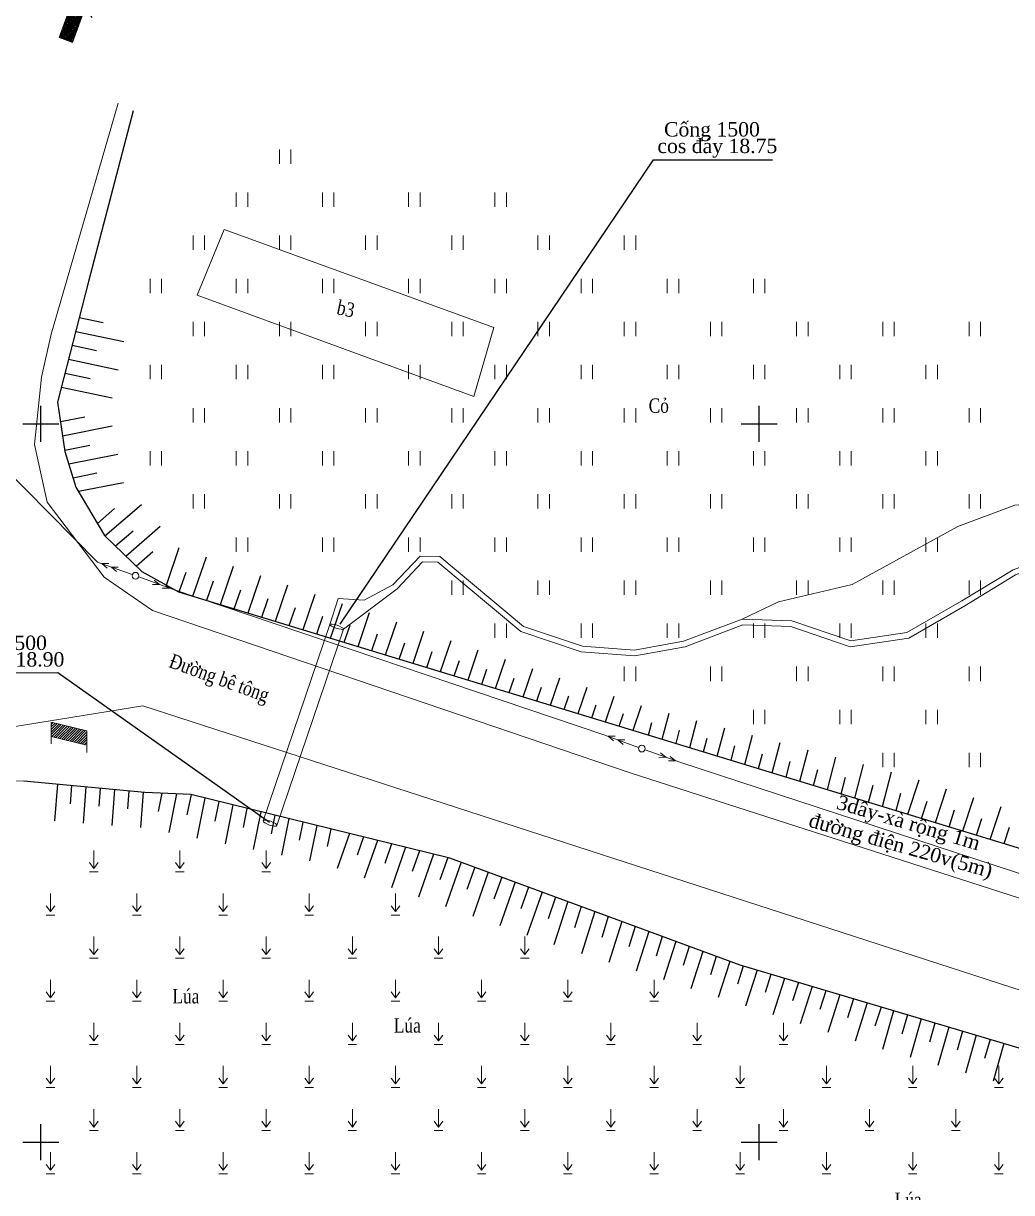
# Model space of a CAD drawing. Header units: metres. Extents: x 585499 to 586851, y 1565849 to 1566901.
# Drawn here: x 585848.8 to 585917.6, y 1566196.5 to 1566277.9 of the extents above; entities that cross this region are included whole.
import ezdxf

# ---------------------------------------------------------------- set-up
doc = ezdxf.new("R2010")
doc.units = ezdxf.units.M
for name, color, linetype, lineweight in [('cau cong', 172, 'Continuous', 0), ('duong bo', 97, 'Continuous', 0), ('duong nhua-bt', 10, 'Continuous', 0), ('Ghi chu', 2, 'Continuous', 5), ('KHOI_500', 3, 'Continuous', 0), ('KHUNGLUOITOADO', 7, 'Continuous', 0), ('NHA', 220, 'Continuous', 0), ('text', 7, 'Continuous', 0), ('ThucVat', 90, 'Continuous', 0), ('thuy van', 111, 'Continuous', 0), ('đuongdien', 2, 'Continuous', 0)]:
    doc.layers.add(name, color=color, linetype=linetype, lineweight=lineweight)
for name, color, linetype in [('CTL', 165, 'Continuous'), ('K_HUNG', 7, 'Continuous'), ('taluy', 15, 'Continuous')]:
    doc.layers.add(name, color=color, linetype=linetype)
doc.styles.add('ghi chu', font='times.ttf', dxfattribs={"height": 1})
doc.styles.get("Standard").update_dxf_attribs({"font": 'simplex.shx'})
doc.linetypes.add('B_DAP_CAO1', pattern='A,0.2,[130,ltypeshp.shx,S=0.7500000000000001,R=0,X=0,Y=0.75],1.2,[130,ltypeshp.shx,S=0.25,R=0,X=0,Y=0.25],1', length=2.4)
doc.linetypes.add('TAluy-500', pattern='A,0.667,[130,ltypeshp.shx,S=-0.25,R=0,X=-0.25,Y=0.25],0.333', length=1)
doc.linetypes.add('TAluy-500N', pattern='A,0.667,[130,ltypeshp.shx,S=-0.25,R=0,X=0.25,Y=-0.25],0.333', length=1)
doc.dimstyles.get("Standard").update_dxf_attribs({"dimtxt": 0.18, "dimasz": 0.18, "dimexe": 0.18, "dimexo": 0.0625, "dimgap": 0.09, "dimtad": 0, "dimtih": 1, "dimtoh": 1, "dimdec": 4, "dimzin": 0, "dimdsep": 46, "dimtxsty": 'Standard', "dimcen": 0.09, "dimadec": 0, "dimazin": 0, "dimtfac": 1, "dimtdec": 4, "dimtofl": 0, "dimtmove": 0, "dimatfit": 3, "dimfxl": 1, "dimtolj": 1, "dimtzin": 0, "dimarcsym": 0})

# ---------------------------------------------------------------- blocks, each defined once
blk = doc.blocks.new('cdct')
at = {"layer": 'Ghi chu'}
for points in [[(-0.9471882375665928, 0), (-11.22761537194384, 0)], [(-8.176448829700973, -0.6559830730514022), (-10, 0), (-8.176448829700973, 0.6967160433578101)], [(-5.322867662595911, -0.6559830730514022), (-7.146418832894994, 0), (-5.322867662595911, 0.6967160433578101)], [(0.9471882370920071, 0), (11.22761537194384, 0)], [(5.322867662595911, -0.6559830730514022), (7.146418832894938, 0), (5.322867662595911, 0.6967160433578101)], [(8.176448829700917, -0.6559830730514022), (10, 0), (8.176448829700917, 0.6967160433578101)]]:
    blk.add_lwpolyline(points, dxfattribs=at)
blk.add_circle((0, 0), 0.9471882373144785, dxfattribs=at)
blk = doc.blocks.new('dcs')
at = {"layer": 'ThucVat', "color": 8}
for points in [[(587828.5704343354, 1565298.143865199), (587828.5704343354, 1565297.143865199)], [(587829.3704343354, 1565298.143865199), (587829.3704343354, 1565297.143865199)]]:
    blk.add_lwpolyline(points, dxfattribs=at)
blk = doc.blocks.new('aa')
at = {"layer": 'ThucVat', "color": 8}
for p, q in [((586849.3487158166, 1565409.619042327), (586849.3487158166, 1565410.869042327)), ((586849.3487158166, 1565409.619042327), (586849.0487158166, 1565410.019042327)), ((586849.3487158166, 1565409.619042327), (586849.6487158167, 1565410.019042327)), ((586849.0487158166, 1565409.369042327), (586849.6487158167, 1565409.369042327))]:
    blk.add_line(p, q, dxfattribs=at)
blk = doc.blocks.new('DCAS')
at = {"layer": 'KHUNGLUOITOADO'}
h = blk.add_hatch(dxfattribs=at)
h.set_pattern_fill('ANSI36', color=256, scale=0.5, style=0)
h.set_pattern_definition([(45, (292928.6350404287, 783141.0261970019), (0.03314563036811943, 0.1215339780164379), [0.15625, -0.03125, 0, -0.03125])])
h.paths.add_polyline_path([(585857.5363483554, 1566282.735790668), (585855.437623857, 1566281.263886016), (585856.0118183983, 1566280.445167121), (585858.1105428967, 1566281.917071773), (585858.0957827033, 1566281.105853809), (585859.0832236307, 1566283.20995505), (585856.7686075248, 1566282.998214877)])
for points in [[(585859.0832236307, 1566283.20995505), (585856.7686075245, 1566282.998214877), (585857.5363483555, 1566282.735790668)], [(585859.0832236307, 1566283.20995505), (585858.0957827033, 1566281.105853809), (585858.1105428967, 1566281.917071773)], [(585855.437623857, 1566281.263886016), (585857.5363483555, 1566282.735790668)], [(585856.0118183983, 1566280.445167121), (585855.437623857, 1566281.263886016)], [(585856.0118183983, 1566280.445167121), (585858.1105428967, 1566281.917071773)]]:
    blk.add_lwpolyline(points, dxfattribs=at)

msp = doc.modelspace()

# ---------------------------------------------------------------- hatches: boundary and pattern name
at = {"layer": 'KHOI_500'}
h = msp.add_hatch(dxfattribs=at)
h.set_pattern_fill('ANSI31', color=8, style=0)
h.set_pattern_definition([(45, (-0.07499999995343387, 0), (-0.08838834764831843, 0.08838834764831845), [])])
h.paths.add_polyline_path([(585850.723, 1566229.233), (585850.723, 1566228.233), (585853.2050000001, 1566227.62), (585853.2050000001, 1566228.62)])

# ---------------------------------------------------------------- linework, layer by layer
at = {"layer": 'cau cong', "color": 8, "elevation": 14.25}
for points in [[(585870.1113662877, 1566236.034222054), (585865.4863662877, 1566222.362222054)], [(585871.0586337125, 1566235.713777946), (585866.4336337125, 1566222.041777946)]]:
    msp.add_lwpolyline(points, dxfattribs=at)
at = {"layer": 'cau cong', "color": 8}
for centre, ratio in [((585870.5850000001, 1566235.874, 14.25), 0.202863705002503), ((585865.9600000001, 1566222.202, 14.25), 0.270959755776211)]:
    msp.add_ellipse(centre, major_axis=(-0.4736337123904377, 0.1602220537606627), ratio=ratio, dxfattribs=at)
at = {"layer": 'CTL', "color": 8}
for p, q in [((585852.6794205036, 1566257.394994298, 14.25), (585854.3379272085, 1566257.044811979, 14.25)), ((585852.6794205036, 1566257.394994298, 14.25), (585854.3379272085, 1566257.044811979, 14.25)), ((585852.4307265503, 1566256.425456658, 14.25), (585855.789845351, 1566255.716201754, 14.25)), ((585852.4307265503, 1566256.425456658, 14.25), (585855.789845351, 1566255.716201754, 14.25)), ((585852.1820325971, 1566255.455919017, 14.25), (585853.8826446929, 1566255.096846433, 14.25)), ((585852.1820325971, 1566255.455919017, 14.25), (585853.8826446929, 1566255.096846433, 14.25)), ((585851.9333386439, 1566254.486381376, 14.25), (585855.376668226, 1566253.759345944, 14.25)), ((585851.9333386439, 1566254.486381376, 14.25), (585855.376668226, 1566253.759345944, 14.25)), ((585851.6846446905, 1566253.516843736, 14.25), (585853.4273621769, 1566253.148880887, 14.25)), ((585851.6846446905, 1566253.516843736, 14.25), (585853.4273621769, 1566253.148880887, 14.25)), ((585851.4359507374, 1566252.547306095, 14.25), (585854.9634911009, 1566251.802490133, 14.25)), ((585851.4359507374, 1566252.547306095, 14.25), (585854.9634911009, 1566251.802490133, 14.25)), ((585851.3664876644, 1566250.147618237, 14.25), (585853.071361529, 1566250.48578089, 14.25)), ((585851.3664876644, 1566250.147618237, 14.25), (585853.071361529, 1566250.48578089, 14.25)), ((585851.5149775185, 1566249.15758958, 14.25), (585854.9707955695, 1566249.843052958, 14.25)), ((585851.5149775185, 1566249.15758958, 14.25), (585854.9707955695, 1566249.843052958, 14.25)), ((585851.6634673725, 1566248.167560923, 14.25), (585853.414411559, 1566248.514861648, 14.25)), ((585851.6634673725, 1566248.167560923, 14.25), (585853.414411559, 1566248.514861648, 14.25)), ((585851.9453585984, 1566247.203992499, 14.25), (585855.3599159217, 1566247.88127179, 14.25)), ((585851.9453585984, 1566247.203992499, 14.25), (585855.3599159217, 1566247.88127179, 14.25)), ((585852.2428343386, 1566246.243515273, 14.25), (585853.8986552182, 1566246.57194824, 14.25)), ((585852.2428343386, 1566246.243515273, 14.25), (585853.8986552182, 1566246.57194824, 14.25)), ((585852.6177907792, 1566245.298406386, 14.25), (585855.7490362739, 1566245.919490622, 14.25)), ((585852.6177907792, 1566245.298406386, 14.25), (585855.7490362739, 1566245.919490622, 14.25)), ((585853.9382096779, 1566243.052559992, 14.25), (585855.1412556622, 1566244.093486488, 14.25)), ((585853.9382096779, 1566243.052559992, 14.25), (585855.1412556622, 1566244.093486488, 14.25)), ((585854.4658742284, 1566242.186754532, 14.25), (585856.9986174538, 1566244.378191572, 14.25)), ((585854.4658742284, 1566242.186754532, 14.25), (585856.9986174538, 1566244.378191572, 14.25)), ((585855.1895633296, 1566241.490557841, 14.25), (585856.4212482953, 1566242.556264, 14.25)), ((585855.1895633296, 1566241.490557841, 14.25), (585856.4212482953, 1566242.556264, 14.25)), ((585855.9132524309, 1566240.79436115, 14.25), (585858.3072490686, 1566242.865748747, 14.25)), ((585855.9132524309, 1566240.79436115, 14.25), (585858.3072490686, 1566242.865748747, 14.25)), ((585858.7439861726, 1566238.77595306, 14.25), (585859.6346668736, 1566241.381153885, 14.25)), ((585858.7439861726, 1566238.77595306, 14.25), (585859.6346668736, 1566241.381153885, 14.25)), ((585856.636941532, 1566240.098164459, 14.25), (585857.799253204, 1566241.103845897, 14.25)), ((585856.636941532, 1566240.098164459, 14.25), (585857.799253204, 1566241.103845897, 14.25)), ((585860.5932509953, 1566238.002619822, 14.25), (585861.5271215644, 1566240.73414906, 14.25)), ((585860.5932509953, 1566238.002619822, 14.25), (585861.5271215644, 1566240.73414906, 14.25)), ((585859.6361919557, 1566238.294440018, 14.25), (585860.1085430873, 1566239.676045745, 14.25)), ((585859.6361919557, 1566238.294440018, 14.25), (585860.1085430873, 1566239.676045745, 14.25)), ((585862.5073690745, 1566237.418979429, 14.25), (585863.4195762551, 1566240.087144235, 14.25)), ((585862.5073690745, 1566237.418979429, 14.25), (585863.4195762551, 1566240.087144235, 14.25)), ((585861.5503100348, 1566237.710799625, 14.25), (585862.0118294723, 1566239.060723137, 14.25)), ((585861.5503100348, 1566237.710799625, 14.25), (585862.0118294723, 1566239.060723137, 14.25)), ((585864.4214871537, 1566236.835339037, 14.25), (585865.3120309459, 1566239.440139411, 14.25)), ((585864.4214871537, 1566236.835339037, 14.25), (585865.3120309459, 1566239.440139411, 14.25)), ((585863.4644281141, 1566237.127159233, 14.25), (585863.9151158573, 1566238.445400528, 14.25)), ((585863.4644281141, 1566237.127159233, 14.25), (585863.9151158573, 1566238.445400528, 14.25)), ((585866.3356052329, 1566236.251698645, 14.25), (585867.2044856367, 1566238.793134586, 14.25)), ((585866.3356052329, 1566236.251698645, 14.25), (585867.2044856367, 1566238.793134586, 14.25)), ((585868.2497233121, 1566235.668058253, 14.25), (585869.0969403274, 1566238.146129761, 14.25)), ((585868.2497233121, 1566235.668058253, 14.25), (585869.0969403274, 1566238.146129761, 14.25)), ((585865.3785461932, 1566236.543518841, 14.25), (585865.8184022423, 1566237.83007792, 14.25)), ((585865.3785461932, 1566236.543518841, 14.25), (585865.8184022423, 1566237.83007792, 14.25)), ((585870.1638413913, 1566235.084417861, 14.25), (585870.9893950182, 1566237.499124936, 14.25)), ((585870.1638413913, 1566235.084417861, 14.25), (585870.9893950182, 1566237.499124936, 14.25)), ((585867.2926642725, 1566235.959878449, 14.25), (585867.7216886273, 1566237.214755311, 14.25)), ((585867.2926642725, 1566235.959878449, 14.25), (585867.7216886273, 1566237.214755311, 14.25)), ((585869.2067823517, 1566235.376238057, 14.25), (585869.6249750123, 1566236.599432703, 14.25)), ((585869.2067823517, 1566235.376238057, 14.25), (585869.6249750123, 1566236.599432703, 14.25)), ((585872.0779594705, 1566234.500777469, 14.25), (585872.881849709, 1566236.852120111, 14.25)), ((585872.0779594705, 1566234.500777469, 14.25), (585872.881849709, 1566236.852120111, 14.25)), ((585871.1209004308, 1566234.792597665, 14.25), (585871.5282613973, 1566235.984110094, 14.25)), ((585871.1209004308, 1566234.792597665, 14.25), (585871.5282613973, 1566235.984110094, 14.25)), ((585873.9920775497, 1566233.917137077, 14.25), (585874.7743043997, 1566236.205115286, 14.25)), ((585873.9920775497, 1566233.917137077, 14.25), (585874.7743043997, 1566236.205115286, 14.25)), ((585873.0350185102, 1566234.208957273, 14.25), (585873.4315477823, 1566235.368787486, 14.25)), ((585873.0350185102, 1566234.208957273, 14.25), (585873.4315477823, 1566235.368787486, 14.25)), ((585875.9061956288, 1566233.333496685, 14.25), (585876.6667590905, 1566235.558110461, 14.25)), ((585875.9061956288, 1566233.333496685, 14.25), (585876.6667590905, 1566235.558110461, 14.25)), ((585877.8203137082, 1566232.749856293, 14.25), (585878.5592137813, 1566234.911105636, 14.25)), ((585877.8203137082, 1566232.749856293, 14.25), (585878.5592137813, 1566234.911105636, 14.25)), ((585874.9491365893, 1566233.625316881, 14.25), (585875.3348341673, 1566234.753464877, 14.25)), ((585874.9491365893, 1566233.625316881, 14.25), (585875.3348341673, 1566234.753464877, 14.25)), ((585876.8632546685, 1566233.041676489, 14.25), (585877.2381205522, 1566234.138142269, 14.25)), ((585876.8632546685, 1566233.041676489, 14.25), (585877.2381205522, 1566234.138142269, 14.25)), ((585879.7344317873, 1566232.166215901, 14.25), (585880.451668472, 1566234.264100811, 14.25)), ((585879.7344317873, 1566232.166215901, 14.25), (585880.451668472, 1566234.264100811, 14.25)), ((585878.7773727478, 1566232.458036097, 14.25), (585879.1414069373, 1566233.522819661, 14.25)), ((585878.7773727478, 1566232.458036097, 14.25), (585879.1414069373, 1566233.522819661, 14.25)), ((585881.6485498665, 1566231.582575509, 14.25), (585882.3441231628, 1566233.617095987, 14.25)), ((585881.6485498665, 1566231.582575509, 14.25), (585882.3441231628, 1566233.617095987, 14.25)), ((585880.6914908269, 1566231.874395705, 14.25), (585881.0446933222, 1566232.907497052, 14.25)), ((585880.6914908269, 1566231.874395705, 14.25), (585881.0446933222, 1566232.907497052, 14.25)), ((585883.5626679457, 1566230.998935117, 14.25), (585884.2365778536, 1566232.970091162, 14.25)), ((585883.5626679457, 1566230.998935117, 14.25), (585884.2365778536, 1566232.970091162, 14.25)), ((585882.6056089061, 1566231.290755313, 14.25), (585882.9479797072, 1566232.292174443, 14.25)), ((585882.6056089061, 1566231.290755313, 14.25), (585882.9479797072, 1566232.292174443, 14.25)), ((585884.5197269854, 1566230.707114921, 14.25), (585884.8512660922, 1566231.676851835, 14.25)), ((585884.5197269854, 1566230.707114921, 14.25), (585884.8512660922, 1566231.676851835, 14.25)), ((585885.4767860249, 1566230.415294725, 14.25), (585886.1290325443, 1566232.323086337, 14.25)), ((585885.4767860249, 1566230.415294725, 14.25), (585886.1290325443, 1566232.323086337, 14.25)), ((585887.3909041042, 1566229.831654333, 14.25), (585888.0214872351, 1566231.676081512, 14.25)), ((585887.3909041042, 1566229.831654333, 14.25), (585888.0214872351, 1566231.676081512, 14.25)), ((585886.4338450645, 1566230.123474529, 14.25), (585886.754552477, 1566231.061529227, 14.25)), ((585886.4338450645, 1566230.123474529, 14.25), (585886.754552477, 1566231.061529227, 14.25)), ((585889.3050221833, 1566229.248013941, 14.25), (585889.9139419259, 1566231.029076687, 14.25)), ((585889.3050221833, 1566229.248013941, 14.25), (585889.9139419259, 1566231.029076687, 14.25)), ((585888.3479631437, 1566229.539834137, 14.25), (585888.6578388622, 1566230.446206618, 14.25)), ((585888.3479631437, 1566229.539834137, 14.25), (585888.6578388622, 1566230.446206618, 14.25)), ((585891.2191402626, 1566228.664373548, 14.25), (585891.8063966166, 1566230.382071862, 14.25)), ((585891.2191402626, 1566228.664373548, 14.25), (585891.8063966166, 1566230.382071862, 14.25)), ((585890.2620812228, 1566228.956193744, 14.25), (585890.561125247, 1566229.83088401, 14.25)), ((585890.2620812228, 1566228.956193744, 14.25), (585890.561125247, 1566229.83088401, 14.25)), ((585892.3008046997, 1566228.334435554, 14.25), (585892.5330226026, 1566229.217389908, 14.25)), ((585892.3008046997, 1566228.334435554, 14.25), (585892.5330226026, 1566229.217389908, 14.25)), ((585893.2579639779, 1566228.042241755, 14.25), (585893.7323524171, 1566229.845993028, 14.25)), ((585893.2579639779, 1566228.042241755, 14.25), (585893.7323524171, 1566229.845993028, 14.25)), ((585895.1722825342, 1566227.457854156, 14.25), (585895.6665762402, 1566229.337290559, 14.25)), ((585895.1722825342, 1566227.457854156, 14.25), (585895.6665762402, 1566229.337290559, 14.25)), ((585894.2151232561, 1566227.750047956, 14.25), (585894.4572937924, 1566228.670844875, 14.25)), ((585894.2151232561, 1566227.750047956, 14.25), (585894.4572937924, 1566228.670844875, 14.25)), ((585897.0866010905, 1566226.873466558, 14.25), (585897.6008000635, 1566228.828588091, 14.25)), ((585897.0866010905, 1566226.873466558, 14.25), (585897.6008000635, 1566228.828588091, 14.25)), ((585899.0009196468, 1566226.28907896, 14.25), (585899.5350238866, 1566228.319885622, 14.25)), ((585899.0009196468, 1566226.28907896, 14.25), (585899.5350238866, 1566228.319885622, 14.25)), ((585896.1294418124, 1566227.165660357, 14.25), (585896.3815649821, 1566228.124299841, 14.25)), ((585896.1294418124, 1566227.165660357, 14.25), (585896.3815649821, 1566228.124299841, 14.25)), ((585898.0437603688, 1566226.581272759, 14.25), (585898.305836172, 1566227.577754808, 14.25)), ((585898.0437603688, 1566226.581272759, 14.25), (585898.305836172, 1566227.577754808, 14.25)), ((585900.9152382034, 1566225.704691362, 14.25), (585901.4692477098, 1566227.811183153, 14.25)), ((585900.9152382034, 1566225.704691362, 14.25), (585901.4692477098, 1566227.811183153, 14.25)), ((585899.958078925, 1566225.996885161, 14.25), (585900.2301073617, 1566227.031209774, 14.25)), ((585899.958078925, 1566225.996885161, 14.25), (585900.2301073617, 1566227.031209774, 14.25)), ((585902.8295567596, 1566225.120303763, 14.25), (585903.403471533, 1566227.302480684, 14.25)), ((585902.8295567596, 1566225.120303763, 14.25), (585903.403471533, 1566227.302480684, 14.25)), ((585904.7438753159, 1566224.535916165, 14.25), (585905.3376953561, 1566226.793778215, 14.25)), ((585904.7438753159, 1566224.535916165, 14.25), (585905.3376953561, 1566226.793778215, 14.25)), ((585901.8723974813, 1566225.412497562, 14.25), (585902.1543785513, 1566226.484664741, 14.25)), ((585901.8723974813, 1566225.412497562, 14.25), (585902.1543785513, 1566226.484664741, 14.25)), ((585903.7867160378, 1566224.828109964, 14.25), (585904.0786497411, 1566225.938119707, 14.25)), ((585903.7867160378, 1566224.828109964, 14.25), (585904.0786497411, 1566225.938119707, 14.25)), ((585906.6581938722, 1566223.951528567, 14.25), (585907.2719191794, 1566226.285075746, 14.25)), ((585906.6581938722, 1566223.951528567, 14.25), (585907.2719191794, 1566226.285075746, 14.25)), ((585905.7010345941, 1566224.243722366, 14.25), (585906.002920931, 1566225.391574673, 14.25)), ((585905.7010345941, 1566224.243722366, 14.25), (585906.002920931, 1566225.391574673, 14.25)), ((585908.5725124285, 1566223.367140968, 14.25), (585909.2061430025, 1566225.776373277, 14.25)), ((585908.5725124285, 1566223.367140968, 14.25), (585909.2061430025, 1566225.776373277, 14.25)), ((585910.3478566987, 1566222.82517831, 14.25), (585911.1259731933, 1566225.218677469, 14.25)), ((585910.3478566987, 1566222.82517831, 14.25), (585911.1259731933, 1566225.218677469, 14.25)), ((585851.1525867702, 1566224.914889305, 14.25), (585850.9529587404, 1566222.361068812, 14.25)), ((585851.1525867702, 1566224.914889305, 14.25), (585850.9529587404, 1566222.361068812, 14.25)), ((585852.1482578694, 1566224.820485459, 14.25), (585852.049087675, 1566223.551811542, 14.25)), ((585852.1482578694, 1566224.820485459, 14.25), (585852.049087675, 1566223.551811542, 14.25)), ((585853.1439289687, 1566224.726081613, 14.25), (585852.9468762211, 1566222.205206437, 14.25)), ((585853.1439289687, 1566224.726081613, 14.25), (585852.9468762211, 1566222.205206437, 14.25)), ((585854.1396000679, 1566224.631677767, 14.25), (585854.0417175146, 1566223.379476508, 14.25)), ((585854.1396000679, 1566224.631677767, 14.25), (585854.0417175146, 1566223.379476508, 14.25)), ((585855.1352711671, 1566224.537273922, 14.25), (585854.9407937018, 1566222.049344061, 14.25)), ((585855.1352711671, 1566224.537273922, 14.25), (585854.9407937018, 1566222.049344061, 14.25)), ((585856.1309422663, 1566224.442870076, 14.25), (585856.0343473542, 1566223.207141474, 14.25)), ((585856.1309422663, 1566224.442870076, 14.25), (585856.0343473542, 1566223.207141474, 14.25)), ((585857.1266133656, 1566224.34846623, 14.25), (585856.9347111825, 1566221.893481685, 14.25)), ((585857.1266133656, 1566224.34846623, 14.25), (585856.9347111825, 1566221.893481685, 14.25)), ((585858.4347912347, 1566224.282890356, 14.25), (585858.1789717252, 1566223.018743153, 14.25)), ((585858.4347912347, 1566224.282890356, 14.25), (585858.1789717252, 1566223.018743153, 14.25)), ((585859.4456498397, 1566224.236381369, 14.25), (585858.9032845072, 1566221.556251072, 14.25)), ((585859.4456498397, 1566224.236381369, 14.25), (585858.9032845072, 1566221.556251072, 14.25)), ((585907.6153531504, 1566223.659334767, 14.25), (585907.9271921207, 1566224.84502964, 14.25)), ((585907.6153531504, 1566223.659334767, 14.25), (585907.9271921207, 1566224.84502964, 14.25)), ((585909.5296717067, 1566223.074947169, 14.25), (585909.8514633104, 1566224.298484606, 14.25)), ((585909.5296717067, 1566223.074947169, 14.25), (585909.8514633104, 1566224.298484606, 14.25)), ((585912.2610224638, 1566222.241142626, 14.25), (585913.0279878828, 1566224.600340893, 14.25)), ((585912.2610224638, 1566222.241142626, 14.25), (585913.0279878828, 1566224.600340893, 14.25)), ((585860.4555673948, 1566224.185222128, 14.25), (585860.1694920969, 1566222.77156416, 14.25)), ((585860.4555673948, 1566224.185222128, 14.25), (585860.1694920969, 1566222.77156416, 14.25)), ((585861.4276120996, 1566223.946911961, 14.25), (585860.8635490905, 1566221.159561314, 14.25)), ((585861.4276120996, 1566223.946911961, 14.25), (585860.8635490905, 1566221.159561314, 14.25)), ((585862.3996568042, 1566223.708601793, 14.25), (585862.1216690931, 1566222.334909114, 14.25)), ((585862.3996568042, 1566223.708601793, 14.25), (585862.1216690931, 1566222.334909114, 14.25)), ((585863.3717015088, 1566223.470291626, 14.25), (585862.8238136736, 1566220.762871556, 14.25)), ((585863.3717015088, 1566223.470291626, 14.25), (585862.8238136736, 1566220.762871556, 14.25)), ((585911.3044395812, 1566222.533160468, 14.25), (585911.6907100596, 1566223.721334824, 14.25)), ((585911.3044395812, 1566222.533160468, 14.25), (585911.6907100596, 1566223.721334824, 14.25)), ((585914.1741882289, 1566221.657106942, 14.25), (585914.9300025724, 1566223.982004317, 14.25)), ((585914.1741882289, 1566221.657106942, 14.25), (585914.9300025724, 1566223.982004317, 14.25)), ((585864.3437462134, 1566223.231981459, 14.25), (585864.0738460892, 1566221.898254068, 14.25)), ((585864.3437462134, 1566223.231981459, 14.25), (585864.0738460892, 1566221.898254068, 14.25)), ((585865.3157909181, 1566222.993671292, 14.25), (585864.7840782568, 1566220.366181798, 14.25)), ((585865.3157909181, 1566222.993671292, 14.25), (585864.7840782568, 1566220.366181798, 14.25)), ((585866.2878356226, 1566222.755361124, 14.25), (585866.0260230855, 1566221.461599022, 14.25)), ((585866.2878356226, 1566222.755361124, 14.25), (585866.0260230855, 1566221.461599022, 14.25)), ((585913.2176053463, 1566221.949124784, 14.25), (585913.598300287, 1566223.120148695, 14.25)), ((585913.2176053463, 1566221.949124784, 14.25), (585913.598300287, 1566223.120148695, 14.25)), ((585916.0873539939, 1566221.073071259, 14.25), (585916.8320172618, 1566223.363667741, 14.25)), ((585916.0873539939, 1566221.073071259, 14.25), (585916.8320172618, 1566223.363667741, 14.25)), ((585867.2598803272, 1566222.517050957, 14.25), (585866.7443428399, 1566219.96949204, 14.25)), ((585867.2598803272, 1566222.517050957, 14.25), (585866.7443428399, 1566219.96949204, 14.25)), ((585868.2319250316, 1566222.27874079, 14.25), (585867.9782000815, 1566221.024943975, 14.25)), ((585868.2319250316, 1566222.27874079, 14.25), (585867.9782000815, 1566221.024943975, 14.25)), ((585869.2039697364, 1566222.040430622, 14.25), (585868.7046074232, 1566219.572802283, 14.25)), ((585869.2039697364, 1566222.040430622, 14.25), (585868.7046074232, 1566219.572802283, 14.25)), ((585870.176014441, 1566221.802120455, 14.25), (585869.9303770778, 1566220.588288929, 14.25)), ((585870.176014441, 1566221.802120455, 14.25), (585869.9303770778, 1566220.588288929, 14.25)), ((585915.1307711113, 1566221.365089101, 14.25), (585915.5058905142, 1566222.518962565, 14.25)), ((585915.1307711113, 1566221.365089101, 14.25), (585915.5058905142, 1566222.518962565, 14.25)), ((585917.0439368763, 1566220.781053417, 14.25), (585917.4134807414, 1566221.917776435, 14.25)), ((585917.0439368763, 1566220.781053417, 14.25), (585917.4134807414, 1566221.917776435, 14.25)), ((585871.4877366206, 1566221.480533669, 14.25), (585870.6279073828, 1566219.042207278, 14.25)), ((585871.4877366206, 1566221.480533669, 14.25), (585870.6279073828, 1566219.042207278, 14.25)), ((585872.4637141242, 1566221.241259322, 14.25), (585872.0173518669, 1566219.975453481, 14.25)), ((585872.4637141242, 1566221.241259322, 14.25), (585872.0173518669, 1566219.975453481, 14.25)), ((585873.4396916277, 1566221.001984975, 14.25), (585872.5140718366, 1566218.377088, 14.25)), ((585873.4396916277, 1566221.001984975, 14.25), (585872.5140718366, 1566218.377088, 14.25)), ((585874.4156691312, 1566220.762710628, 14.25), (585873.9364115973, 1566219.403619495, 14.25)), ((585874.4156691312, 1566220.762710628, 14.25), (585873.9364115973, 1566219.403619495, 14.25)), ((585875.3916466348, 1566220.52343628, 14.25), (585874.4002362904, 1566217.711968723, 14.25)), ((585875.3916466348, 1566220.52343628, 14.25), (585874.4002362904, 1566217.711968723, 14.25)), ((585876.3676241382, 1566220.284161933, 14.25), (585875.8554713278, 1566218.831785509, 14.25)), ((585876.3676241382, 1566220.284161933, 14.25), (585875.8554713278, 1566218.831785509, 14.25)), ((585877.3436016417, 1566220.044887586, 14.25), (585876.2864007441, 1566217.046849445, 14.25)), ((585877.3436016417, 1566220.044887586, 14.25), (585876.2864007441, 1566217.046849445, 14.25)), ((585878.3195791453, 1566219.805613239, 14.25), (585877.7745310582, 1566218.259951523, 14.25)), ((585878.3195791453, 1566219.805613239, 14.25), (585877.7745310582, 1566218.259951523, 14.25)), ((585879.2637740965, 1566219.476209093, 14.25), (585878.1725651979, 1566216.381730168, 14.25)), ((585879.2637740965, 1566219.476209093, 14.25), (585878.1725651979, 1566216.381730168, 14.25)), ((585880.2020410594, 1566219.129994202, 14.25), (585879.6588442421, 1566217.589582365, 14.25)), ((585880.2020410594, 1566219.129994202, 14.25), (585879.6588442421, 1566217.589582365, 14.25)), ((585881.1403080221, 1566218.78377931, 14.25), (585880.0587296517, 1566215.71661089, 14.25)), ((585881.1403080221, 1566218.78377931, 14.25), (585880.0587296517, 1566215.71661089, 14.25)), ((585882.078574985, 1566218.437564419, 14.25), (585881.5401934318, 1566216.910807835, 14.25)), ((585882.078574985, 1566218.437564419, 14.25), (585881.5401934318, 1566216.910807835, 14.25)), ((585883.0168419477, 1566218.091349527, 14.25), (585881.9448941054, 1566215.051491613, 14.25)), ((585883.0168419477, 1566218.091349527, 14.25), (585881.9448941054, 1566215.051491613, 14.25)), ((585883.9551089104, 1566217.745134636, 14.25), (585883.4215426215, 1566216.232033305, 14.25)), ((585883.9551089104, 1566217.745134636, 14.25), (585883.4215426215, 1566216.232033305, 14.25)), ((585884.8933758733, 1566217.398919744, 14.25), (585883.8310585592, 1566214.386372335, 14.25)), ((585884.8933758733, 1566217.398919744, 14.25), (585883.8310585592, 1566214.386372335, 14.25)), ((585885.8316428361, 1566217.052704853, 14.25), (585885.3028918111, 1566215.553258775, 14.25)), ((585885.8316428361, 1566217.052704853, 14.25), (585885.3028918111, 1566215.553258775, 14.25)), ((585886.6818951047, 1566216.738966857, 14.25), (585885.7184362366, 1566213.724863215, 14.25)), ((585886.6818951047, 1566216.738966857, 14.25), (585885.7184362366, 1566213.724863215, 14.25)), ((585887.6209771312, 1566216.392451212, 14.25), (585887.1459670729, 1566214.906420418, 14.25)), ((585887.6209771312, 1566216.392451212, 14.25), (585887.1459670729, 1566214.906420418, 14.25)), ((585888.5600591575, 1566216.045935567, 14.25), (585887.6234777926, 1566213.115916034, 14.25)), ((585888.5600591575, 1566216.045935567, 14.25), (585887.6234777926, 1566213.115916034, 14.25)), ((585889.499141184, 1566215.699419921, 14.25), (585889.0375698773, 1566214.255431182, 14.25)), ((585889.499141184, 1566215.699419921, 14.25), (585889.0375698773, 1566214.255431182, 14.25)), ((585890.4382232105, 1566215.352904276, 14.25), (585889.5285193487, 1566212.506968852, 14.25)), ((585890.4382232105, 1566215.352904276, 14.25), (585889.5285193487, 1566212.506968852, 14.25)), ((585891.3773052369, 1566215.006388631, 14.25), (585890.9291726818, 1566213.604441946, 14.25)), ((585891.3773052369, 1566215.006388631, 14.25), (585890.9291726818, 1566213.604441946, 14.25)), ((585892.3163872632, 1566214.659872986, 14.25), (585891.4335609047, 1566211.898021671, 14.25)), ((585892.3163872632, 1566214.659872986, 14.25), (585891.4335609047, 1566211.898021671, 14.25)), ((585893.2554692897, 1566214.313357341, 14.25), (585892.8207754863, 1566212.953452711, 14.25)), ((585893.2554692897, 1566214.313357341, 14.25), (585892.8207754863, 1566212.953452711, 14.25)), ((585894.1945513161, 1566213.966841696, 14.25), (585893.3386024607, 1566211.289074489, 14.25)), ((585894.1945513161, 1566213.966841696, 14.25), (585893.3386024607, 1566211.289074489, 14.25)), ((585895.1336333426, 1566213.620326051, 14.25), (585894.7123782907, 1566212.302463475, 14.25)), ((585895.1336333426, 1566213.620326051, 14.25), (585894.7123782907, 1566212.302463475, 14.25)), ((585896.072715369, 1566213.273810406, 14.25), (585895.2436440168, 1566210.680127308, 14.25)), ((585896.072715369, 1566213.273810406, 14.25), (585895.2436440168, 1566210.680127308, 14.25)), ((585897.0117973954, 1566212.927294761, 14.25), (585896.6039810951, 1566211.651474239, 14.25)), ((585897.0117973954, 1566212.927294761, 14.25), (585896.6039810951, 1566211.651474239, 14.25)), ((585897.9508794219, 1566212.580779116, 14.25), (585897.1486855728, 1566210.071180126, 14.25)), ((585897.9508794219, 1566212.580779116, 14.25), (585897.1486855728, 1566210.071180126, 14.25)), ((585898.894358185, 1566212.248018308, 14.25), (585898.4977822679, 1566211.007362422, 14.25)), ((585898.894358185, 1566212.248018308, 14.25), (585898.4977822679, 1566211.007362422, 14.25)), ((585899.8532943545, 1566211.963614754, 14.25), (585899.0537271288, 1566209.462232945, 14.25)), ((585899.8532943545, 1566211.963614754, 14.25), (585899.0537271288, 1566209.462232945, 14.25)), ((585900.8122305241, 1566211.6792112, 14.25), (585900.4092392155, 1566210.418485277, 14.25)), ((585900.8122305241, 1566211.6792112, 14.25), (585900.4092392155, 1566210.418485277, 14.25)), ((585901.7711666937, 1566211.394807647, 14.25), (585900.9587686848, 1566208.853285763, 14.25)), ((585901.7711666937, 1566211.394807647, 14.25), (585900.9587686848, 1566208.853285763, 14.25)), ((585902.7301028633, 1566211.110404093, 14.25), (585902.320696163, 1566209.829608133, 14.25)), ((585902.7301028633, 1566211.110404093, 14.25), (585902.320696163, 1566209.829608133, 14.25)), ((585903.6890390329, 1566210.826000539, 14.25), (585902.8638102409, 1566208.244338582, 14.25)), ((585903.6890390329, 1566210.826000539, 14.25), (585902.8638102409, 1566208.244338582, 14.25)), ((585904.6479752024, 1566210.541596985, 14.25), (585904.2321531107, 1566209.240730988, 14.25)), ((585904.6479752024, 1566210.541596985, 14.25), (585904.2321531107, 1566209.240730988, 14.25)), ((585905.6069113722, 1566210.257193432, 14.25), (585904.7688517969, 1566207.6353914, 14.25)), ((585905.6069113722, 1566210.257193432, 14.25), (585904.7688517969, 1566207.6353914, 14.25)), ((585906.5658475417, 1566209.972789878, 14.25), (585906.1436100584, 1566208.651853844, 14.25)), ((585906.5658475417, 1566209.972789878, 14.25), (585906.1436100584, 1566208.651853844, 14.25)), ((585907.5247837112, 1566209.688386324, 14.25), (585906.6738933529, 1566207.026444219, 14.25)), ((585907.5247837112, 1566209.688386324, 14.25), (585906.6738933529, 1566207.026444219, 14.25)), ((585908.4837198808, 1566209.40398277, 14.25), (585908.0550670058, 1566208.062976699, 14.25)), ((585908.4837198808, 1566209.40398277, 14.25), (585908.0550670058, 1566208.062976699, 14.25)), ((585909.3590478777, 1566209.144375926, 14.25), (585908.5863555585, 1566206.442010922, 14.25)), ((585909.3590478777, 1566209.144375926, 14.25), (585908.5863555585, 1566206.442010922, 14.25)), ((585910.3178174592, 1566208.860021779, 14.25), (585909.9328208887, 1566207.513559244, 14.25)), ((585910.3178174592, 1566208.860021779, 14.25), (585909.9328208887, 1566207.513559244, 14.25)), ((585911.2765870406, 1566208.575667633, 14.25), (585910.5092930775, 1566205.892182496, 14.25)), ((585911.2765870406, 1566208.575667633, 14.25), (585910.5092930775, 1566205.892182496, 14.25)), ((585912.2353566221, 1566208.291313486, 14.25), (585911.8530592297, 1566206.954290885, 14.25)), ((585912.2353566221, 1566208.291313486, 14.25), (585911.8530592297, 1566206.954290885, 14.25)), ((585913.1941262035, 1566208.006959339, 14.25), (585912.4322305965, 1566205.34235407, 14.25)), ((585913.1941262035, 1566208.006959339, 14.25), (585912.4322305965, 1566205.34235407, 14.25)), ((585914.1528957852, 1566207.722605193, 14.25), (585913.7732975706, 1566206.395022525, 14.25)), ((585914.1528957852, 1566207.722605193, 14.25), (585913.7732975706, 1566206.395022525, 14.25)), ((585915.1116653666, 1566207.438251046, 14.25), (585914.3551681156, 1566204.792525644, 14.25)), ((585915.1116653666, 1566207.438251046, 14.25), (585914.3551681156, 1566204.792525644, 14.25)), ((585916.0704349481, 1566207.153896899, 14.25), (585915.6935359116, 1566205.835754165, 14.25)), ((585916.0704349481, 1566207.153896899, 14.25), (585915.6935359116, 1566205.835754165, 14.25)), ((585917.0292045295, 1566206.869542753, 14.25), (585916.2781056346, 1566204.242697219, 14.25)), ((585917.0292045295, 1566206.869542753, 14.25), (585916.2781056346, 1566204.242697219, 14.25))]:
    msp.add_line(p, q, dxfattribs=at)
at = {"layer": 'duong bo', "color": 8, "linetype": 'B_DAP_CAO1', "elevation": 14.25}
msp.add_lwpolyline([(585898.8045618113, 1566236.403208427), (585901.338, 1566237.596), (585906.462, 1566238.81), (585913.836, 1566242.852), (585917.8010000001, 1566244.33), (585921.75, 1566244.668), (585922.8430198502, 1566244.591229059)], dxfattribs=at)
at = {"layer": 'duong bo', "color": 8, "elevation": 14.25}
msp.add_lwpolyline([(585848.8239032316, 1566225.135681775), (585844.588, 1566225.207), (585844.473, 1566224.104), (585840.7620000001, 1566218.326), (585834.554, 1566198.366), (585829.609, 1566180.985), (585823.755, 1566161.904), (585812.1590000001, 1566121.788), (585810.851, 1566117.454)], dxfattribs=at)
at = {"layer": 'duong nhua-bt', "color": 8, "elevation": 14.25}
for points in [[(585855.3920000001, 1566272.302), (585850.7150000001, 1566256.224), (585850.052, 1566253.234), (585849.554, 1566248.547), (585850.439, 1566244.547), (585854.4160000001, 1566239.327), (585857.7640000001, 1566237.01), (585891.015, 1566225.71), (585947.1760000001, 1566207.63), (585956.2870000001, 1566206.835), (585959.483, 1566208.358), (585962.1470000001, 1566210.916), (585964.5800000001, 1566215.159), (585967.533, 1566221.544)], [(585959.008, 1566199.167), (585954.959, 1566199.173), (585950.386, 1566199.736), (585947.2910000001, 1566200.649), (585920.8720000001, 1566209.69), (585920.8720000001, 1566209.69), (585920.8720000001, 1566209.69), (585857.106, 1566230.357), (585845.613, 1566228.5), (585840.9720000001, 1566223.736), (585835.008, 1566203.384), (585828.838, 1566182.683), (585822.1440000001, 1566160.364), (585815.62, 1566138.732), (585811.4990000001, 1566124.426), (585810.289, 1566120.043), (585805.211, 1566102.437), (585800.248, 1566084.844), (585794.142, 1566063.072), (585783.338, 1566026.597)]]:
    msp.add_lwpolyline(points, dxfattribs=at)
at = {"layer": 'K_HUNG', "color": 8}
for p, q in [((585850, 1566248.75), (585850, 1566251.25)), ((585900, 1566248.75), (585900, 1566251.25)), ((585848.75, 1566250), (585851.25, 1566250)), ((585898.75, 1566250), (585901.25, 1566250)), ((585850, 1566198.75), (585850, 1566201.25)), ((585900, 1566198.75), (585900, 1566201.25)), ((585848.75, 1566200), (585851.25, 1566200)), ((585898.75, 1566200), (585901.25, 1566200))]:
    msp.add_line(p, q, dxfattribs=at)
at = {"layer": 'KHOI_500', "color": 8, "elevation": 14.25}
for points in [[(585850.723, 1566228.233), (585850.723, 1566229.233)], [(585850.723, 1566229.233), (585853.2050000001, 1566228.62)], [(585853.2050000001, 1566227.62), (585853.2050000001, 1566228.62)], [(585850.723, 1566227.733), (585850.723, 1566228.233)], [(585850.723, 1566228.233), (585853.2050000001, 1566227.62)], [(585853.2050000001, 1566227.12), (585853.2050000001, 1566227.62)]]:
    msp.add_lwpolyline(points, dxfattribs=at)
at = {"layer": 'NHA', "color": 8, "elevation": 14.25}
msp.add_lwpolyline([(585880.145, 1566251.889), (585881.52, 1566256.7), (585862.7570000001, 1566263.516), (585860.8858454822, 1566258.942116945)], close=True, dxfattribs=at)
at = {"layer": 'taluy', "color": 8, "elevation": 14.25}
for points in [[(585856.424, 1566271.781), (585853.323, 1566259.904), (585851.165, 1566251.491), (585851.679, 1566248.064), (585852.444, 1566245.594), (585854.4230000001, 1566242.228), (585857.029, 1566239.721), (585859.5950000001, 1566238.307), (585891.9550000001, 1566228.44), (585927.0090000001, 1566217.739), (585950.212, 1566210.618), (585955.223, 1566210.275), (585959.5370000001, 1566212.044), (585961.8579458884, 1566215.385625887)], [(585856.424, 1566271.781), (585853.323, 1566259.904), (585851.165, 1566251.491), (585851.679, 1566248.064), (585852.444, 1566245.594), (585854.4230000001, 1566242.228), (585857.029, 1566239.721), (585859.5950000001, 1566238.307), (585891.9550000001, 1566228.44), (585927.0090000001, 1566217.739), (585950.212, 1566210.618), (585955.223, 1566210.275), (585959.5370000001, 1566212.044), (585961.8579458884, 1566215.385625887)], [(585941.971, 1566197.998), (585937.447, 1566200.041), (585918.491, 1566206.436), (585898.682, 1566212.311), (585878.473, 1566219.768), (585860.432, 1566224.191), (585857.2370000001, 1566224.338), (585848.8239032316, 1566225.135681775)], [(585941.971, 1566197.998), (585937.447, 1566200.041), (585918.491, 1566206.436), (585898.682, 1566212.311), (585878.473, 1566219.768), (585860.432, 1566224.191), (585857.2370000001, 1566224.338), (585848.8239032316, 1566225.135681775)]]:
    msp.add_lwpolyline(points, dxfattribs=at)
at = {"layer": 'thuy van', "color": 8, "linetype": 'TAluy-500N', "elevation": 14.25}
msp.add_lwpolyline([(585874.5128449133, 1566238.779586339), (585876.4096956311, 1566240.78078451), (585877.7781926839, 1566240.752509777), (585883.6023340042, 1566235.899560845), (585887.6950197428, 1566234.518575122), (585891.3136804838, 1566234.249320725), (585894.7315246435, 1566234.85961477), (585898.8045618113, 1566236.403208427), (585902.2784526413, 1566236.288908846), (585906.3706712559, 1566234.888991724), (585910.2838427362, 1566235.472200077), (585914.1031492384, 1566237.68113474), (585917.669001555, 1566239.83912309), (585919.505957474, 1566240.512479821), (585920.5748867061, 1566242.787405779), (585922.8430198502, 1566244.591229059), (585926.259983428, 1566245.931195006)], dxfattribs=at)
msp.add_lwpolyline([(585874.5128449133, 1566238.779586339), (585876.4096956311, 1566240.78078451), (585877.7781926839, 1566240.752509777), (585883.6023340042, 1566235.899560845), (585887.6950197428, 1566234.518575122), (585891.3136804838, 1566234.249320725), (585894.7315246435, 1566234.85961477), (585898.8045618113, 1566236.403208427), (585902.2784526413, 1566236.288908846), (585906.3706712559, 1566234.888991724), (585910.2838427362, 1566235.472200077), (585914.1031492384, 1566237.68113474), (585917.669001555, 1566239.83912309), (585919.505957474, 1566240.512479821), (585920.5748867061, 1566242.787405779), (585922.8430198502, 1566244.591229059), (585926.259983428, 1566245.931195006)], dxfattribs=at)
at = {"layer": 'thuy van', "color": 8, "linetype": 'TAluy-500', "elevation": 14.25}
for points in [[(585874.8031550868, 1566238.504413661), (585876.578304369, 1566240.37721549), (585877.6298073161, 1566240.355490223), (585883.4036659958, 1566235.544439156), (585887.6149802572, 1566234.123424878), (585891.3343195162, 1566233.846679275), (585894.8384753566, 1566234.47238523), (585898.8714381887, 1566236.000791573), (585902.2055473588, 1566235.891091154), (585906.3333287443, 1566234.479008276), (585910.4181572639, 1566235.087799923), (585914.3068507618, 1566237.33686526), (585917.8429984452, 1566239.476876911), (585919.798042526, 1566240.193520179), (585920.897113294, 1566242.532594221), (585923.0449801498, 1566244.240770941), (585926.4060165721, 1566245.558804994)], [(585874.8031550868, 1566238.504413661), (585876.578304369, 1566240.37721549), (585877.6298073161, 1566240.355490223), (585883.4036659958, 1566235.544439156), (585887.6149802572, 1566234.123424878), (585891.3343195162, 1566233.846679275), (585894.8384753566, 1566234.47238523), (585898.8714381887, 1566236.000791573), (585902.2055473588, 1566235.891091154), (585906.3333287443, 1566234.479008276), (585910.4181572639, 1566235.087799923), (585914.3068507618, 1566237.33686526), (585917.8429984452, 1566239.476876911), (585919.798042526, 1566240.193520179), (585920.897113294, 1566242.532594221), (585923.0449801498, 1566244.240770941), (585926.4060165721, 1566245.558804994)], [(585874.5128449133, 1566238.779586339), (585872.5073101949, 1566237.722131391), (585870.700137802, 1566237.836786668), (585870.1113662877, 1566236.034222054)], [(585874.5128449133, 1566238.779586339), (585872.5073101949, 1566237.722131391), (585870.700137802, 1566237.836786668), (585870.1113662877, 1566236.034222054)], [(585871.0586337125, 1566235.713777946), (585874.8031550868, 1566238.504413661)], [(585871.0586337125, 1566235.713777946), (585874.8031550868, 1566238.504413661)]]:
    msp.add_lwpolyline(points, dxfattribs=at)
at = {"layer": 'đuongdien', "color": 8, "elevation": 14.25}
for points in [[(585837.1774971833, 1566257.345191463), (585853.9510230153, 1566240.375299985)], [(585859.2289769846, 1566238.462700015), (585889.1950230153, 1566228.351299985)], [(585894.4729769846, 1566226.438700015), (585923.2910230153, 1566217.006299985)]]:
    msp.add_lwpolyline(points, dxfattribs=at)

# ---------------------------------------------------------------- block references
at = {"layer": 'Ghi chu', "color": 8, "xscale": 0.250000000050685, "yscale": 0.250000000050685, "zscale": 0.250000000050685, "rotation": 160.0807363077729}
for p in [(585856.59, 1566239.419, 14.25), (585891.8339999999, 1566227.395, 14.25)]:
    msp.add_blockref('cdct', p, dxfattribs=at)
at = {"layer": 'KHUNGLUOITOADO', "color": 8, "rotation": 34.63322049918693}
msp.add_blockref('DCAS', (993955.7144913414, -55424.18472724501), dxfattribs=at)
at = {"layer": 'ThucVat', "color": 8}
for name, p in [('dcs', (-1961.966790357488, 970.9491310024168)), ('dcs', (-1964.966790357488, 967.9491310024168)), ('dcs', (-1958.966790357488, 967.9491310024168)), ('dcs', (-1952.966790357488, 967.9491310024168)), ('dcs', (-1946.966790357488, 967.9491310024168)), ('dcs', (-1967.966790357488, 964.9491310024168)), ('dcs', (-1961.966790357488, 964.9491310024168)), ('dcs', (-1955.966790357488, 964.9491310024168)), ('dcs', (-1949.966790357488, 964.9491310024168)), ('dcs', (-1943.966790357488, 964.9491310024168)), ('dcs', (-1937.966790357488, 964.9491310024168)), ('dcs', (-1970.966790357488, 961.9491310024168)), ('dcs', (-1964.966790357488, 961.9491310024168)), ('dcs', (-1958.966790357488, 961.9491310024168)), ('dcs', (-1952.966790357488, 961.9491310024168)), ('dcs', (-1946.966790357488, 961.9491310024168)), ('dcs', (-1940.966790357488, 961.9491310024168)), ('dcs', (-1934.966790357488, 961.9491310024168)), ('dcs', (-1928.966790357488, 961.9491310024168)), ('dcs', (-1967.966790357488, 958.9491310024168)), ('dcs', (-1961.966790357488, 958.9491310024168)), ('dcs', (-1955.966790357488, 958.9491310024168)), ('dcs', (-1949.966790357488, 958.9491310024168)), ('dcs', (-1943.966790357488, 958.9491310024168)), ('dcs', (-1937.966790357488, 958.9491310024168)), ('dcs', (-1931.966790357488, 958.9491310024168)), ('dcs', (-1925.966790357488, 958.9491310024168)), ('dcs', (-1919.966790357488, 958.9491310024168)), ('dcs', (-1913.966790357488, 958.9491310024168)), ('dcs', (-1913.966790357488, 958.9491310024168)), ('dcs', (-1970.966790357488, 955.9491310024168)), ('dcs', (-1964.966790357488, 955.9491310024168)), ('dcs', (-1958.966790357488, 955.9491310024168)), ('dcs', (-1952.966790357488, 955.9491310024168)), ('dcs', (-1946.966790357488, 955.9491310024168)), ('dcs', (-1940.966790357488, 955.9491310024168)), ('dcs', (-1934.966790357488, 955.9491310024168)), ('dcs', (-1928.966790357488, 955.9491310024168)), ('dcs', (-1922.966790357488, 955.9491310024168)), ('dcs', (-1916.966790357488, 955.9491310024168)), ('dcs', (-1916.966790357488, 955.9491310024168)), ('dcs', (-1967.966790357488, 952.9491310024168)), ('dcs', (-1961.966790357488, 952.9491310024168)), ('dcs', (-1955.966790357488, 952.9491310024168)), ('dcs', (-1949.966790357488, 952.9491310024168)), ('dcs', (-1943.966790357488, 952.9491310024168)), ('dcs', (-1937.966790357488, 952.9491310024168)), ('dcs', (-1931.966790357488, 952.9491310024168)), ('dcs', (-1925.966790357488, 952.9491310024168)), ('dcs', (-1919.966790357488, 952.9491310024168)), ('dcs', (-1913.966790357488, 952.9491310024168)), ('dcs', (-1913.966790357488, 952.9491310024168)), ('dcs', (-1970.966790357488, 949.9491310024168)), ('dcs', (-1964.966790357488, 949.9491310024168)), ('dcs', (-1958.966790357488, 949.9491310024168)), ('dcs', (-1952.966790357488, 949.9491310024168)), ('dcs', (-1946.966790357488, 949.9491310024168)), ('dcs', (-1940.966790357488, 949.9491310024168)), ('dcs', (-1934.966790357488, 949.9491310024168)), ('dcs', (-1928.966790357488, 949.9491310024168)), ('dcs', (-1922.966790357488, 949.9491310024168)), ('dcs', (-1916.966790357488, 949.9491310024168)), ('dcs', (-1916.966790357488, 949.9491310024168)), ('dcs', (-1967.966790357488, 946.9491310024168)), ('dcs', (-1967.966790357488, 946.9491310024168)), ('dcs', (-1961.966790357488, 946.9491310024168)), ('dcs', (-1961.966790357488, 946.9491310024168)), ('dcs', (-1955.966790357488, 946.9491310024168)), ('dcs', (-1955.966790357488, 946.9491310024168)), ('dcs', (-1949.966790357488, 946.9491310024168)), ('dcs', (-1949.966790357488, 946.9491310024168)), ('dcs', (-1943.966790357488, 946.9491310024168)), ('dcs', (-1943.966790357488, 946.9491310024168)), ('dcs', (-1937.966790357488, 946.9491310024168)), ('dcs', (-1937.966790357488, 946.9491310024168)), ('dcs', (-1931.966790357488, 946.9491310024168)), ('dcs', (-1931.966790357488, 946.9491310024168)), ('dcs', (-1925.966790357488, 946.9491310024168)), ('dcs', (-1925.966790357488, 946.9491310024168)), ('dcs', (-1919.966790357488, 946.9491310024168)), ('dcs', (-1919.966790357488, 946.9491310024168)), ('dcs', (-1913.966790357488, 946.9491310024168)), ('dcs', (-1964.966790357488, 943.9491310024168)), ('dcs', (-1964.966790357488, 943.9491310024168)), ('dcs', (-1958.966790357488, 943.9491310024168)), ('dcs', (-1958.966790357488, 943.9491310024168)), ('dcs', (-1952.966790357488, 943.9491310024168)), ('dcs', (-1952.966790357488, 943.9491310024168)), ('dcs', (-1946.966790357488, 943.9491310024168)), ('dcs', (-1946.966790357488, 943.9491310024168)), ('dcs', (-1940.966790357488, 943.9491310024168)), ('dcs', (-1940.966790357488, 943.9491310024168)), ('dcs', (-1934.966790357488, 943.9491310024168)), ('dcs', (-1934.966790357488, 943.9491310024168)), ('dcs', (-1928.966790357488, 943.9491310024168)), ('dcs', (-1928.966790357488, 943.9491310024168)), ('dcs', (-1922.966790357488, 943.9491310024168)), ('dcs', (-1922.966790357488, 943.9491310024168)), ('dcs', (-1916.966790357488, 943.9491310024168)), ('dcs', (-1949.966790357488, 940.9491310024168)), ('dcs', (-1943.966790357488, 940.9491310024168)), ('dcs', (-1937.966790357488, 940.9491310024168)), ('dcs', (-1931.966790357488, 940.9491310024168)), ('dcs', (-1925.966790357488, 940.9491310024168)), ('dcs', (-1919.966790357488, 940.9491310024168)), ('dcs', (-1913.966790357488, 940.9491310024168)), ('dcs', (-1913.966790357488, 940.9491310024168)), ('dcs', (-1946.966790357488, 937.9491310024168)), ('dcs', (-1940.966790357488, 937.9491310024168)), ('dcs', (-1934.966790357488, 937.9491310024168)), ('dcs', (-1928.966790357488, 937.9491310024168)), ('dcs', (-1922.966790357488, 937.9491310024168)), ('dcs', (-1916.966790357488, 937.9491310024168)), ('dcs', (-1916.966790357488, 937.9491310024168)), ('dcs', (-1937.966790357488, 934.9491310024168)), ('dcs', (-1931.966790357488, 934.9491310024168)), ('dcs', (-1925.966790357488, 934.9491310024168)), ('dcs', (-1919.966790357488, 934.9491310024168)), ('dcs', (-1913.966790357488, 934.9491310024168)), ('dcs', (-1913.966790357488, 934.9491310024168)), ('dcs', (-1928.966790357488, 931.9491310024168)), ('dcs', (-1922.966790357488, 931.9491310024168)), ('dcs', (-1916.966790357488, 931.9491310024168)), ('dcs', (-1916.966790357488, 931.9491310024168)), ('dcs', (-1919.966790357488, 928.9491310024168)), ('dcs', (-1913.966790357488, 928.9491310024168)), ('dcs', (-1913.966790357488, 928.9491310024168)), ('aa', (-995.6653447324643, 809.4369802984875)), ('aa', (-989.6653447324643, 809.4369802984875)), ('aa', (-983.6653447324643, 809.4369802984875)), ('aa', (-998.6653447324643, 806.4369802984875)), ('aa', (-992.6653447324643, 806.4369802984875)), ('aa', (-986.6653447324643, 806.4369802984875)), ('aa', (-980.6653447324643, 806.4369802984875)), ('aa', (-974.6653447324643, 806.4369802984875)), ('aa', (-995.6653447324643, 803.4369802984875)), ('aa', (-989.6653447324643, 803.4369802984875)), ('aa', (-983.6653447324643, 803.4369802984875)), ('aa', (-977.6653447324643, 803.4369802984875)), ('aa', (-971.6653447324643, 803.4369802984875)), ('aa', (-965.6653447324643, 803.4369802984875)), ('aa', (-965.6653447324643, 803.4369802984875)), ('aa', (-998.6653447324643, 800.4369802984875)), ('aa', (-992.6653447324643, 800.4369802984875)), ('aa', (-986.6653447324643, 800.4369802984875)), ('aa', (-980.6653447324643, 800.4369802984875)), ('aa', (-974.6653447324643, 800.4369802984875)), ('aa', (-968.6653447324643, 800.4369802984875)), ('aa', (-962.6653447324643, 800.4369802984875)), ('aa', (-962.6653447324643, 800.4369802984875)), ('aa', (-956.6653447324643, 800.4369802984875)), ('aa', (-995.6653447324643, 797.4369802984875)), ('aa', (-989.6653447324643, 797.4369802984875)), ('aa', (-983.6653447324643, 797.4369802984875)), ('aa', (-977.6653447324643, 797.4369802984875)), ('aa', (-971.6653447324643, 797.4369802984875)), ('aa', (-965.6653447324643, 797.4369802984875)), ('aa', (-965.6653447324643, 797.4369802984875)), ('aa', (-959.6653447324643, 797.4369802984875)), ('aa', (-953.6653447324643, 797.4369802984875)), ('aa', (-947.6653447324643, 797.4369802984875)), ('aa', (-998.6653447324643, 794.4369802984875)), ('aa', (-992.6653447324643, 794.4369802984875)), ('aa', (-986.6653447324643, 794.4369802984875)), ('aa', (-980.6653447324643, 794.4369802984875)), ('aa', (-974.6653447324643, 794.4369802984875)), ('aa', (-968.6653447324643, 794.4369802984875)), ('aa', (-962.6653447324643, 794.4369802984875)), ('aa', (-962.6653447324643, 794.4369802984875)), ('aa', (-956.6653447324643, 794.4369802984875)), ('aa', (-950.6653447324643, 794.4369802984875)), ('aa', (-944.6653447324643, 794.4369802984875)), ('aa', (-938.6653447324643, 794.4369802984875)), ('aa', (-932.6653447324643, 794.4369802984875)), ('aa', (-995.6653447324643, 791.4369802984875)), ('aa', (-989.6653447324643, 791.4369802984875)), ('aa', (-983.6653447324643, 791.4369802984875)), ('aa', (-977.6653447324643, 791.4369802984875)), ('aa', (-971.6653447324643, 791.4369802984875)), ('aa', (-965.6653447324643, 791.4369802984875)), ('aa', (-965.6653447324643, 791.4369802984875)), ('aa', (-959.6653447324643, 791.4369802984875)), ('aa', (-953.6653447324643, 791.4369802984875)), ('aa', (-947.6653447324643, 791.4369802984875)), ('aa', (-941.6653447324643, 791.4369802984875)), ('aa', (-935.6653447324643, 791.4369802984875)), ('aa', (-998.6653447324643, 788.4369802984875)), ('aa', (-992.6653447324643, 788.4369802984875)), ('aa', (-986.6653447324643, 788.4369802984875)), ('aa', (-980.6653447324643, 788.4369802984875)), ('aa', (-974.6653447324643, 788.4369802984875)), ('aa', (-968.6653447324643, 788.4369802984875)), ('aa', (-962.6653447324643, 788.4369802984875)), ('aa', (-962.6653447324643, 788.4369802984875)), ('aa', (-956.6653447324643, 788.4369802984875)), ('aa', (-950.6653447324643, 788.4369802984875)), ('aa', (-944.6653447324643, 788.4369802984875)), ('aa', (-938.6653447324643, 788.4369802984875)), ('aa', (-932.6653447324643, 788.4369802984875))]:
    msp.add_blockref(name, p, dxfattribs=at)

# ---------------------------------------------------------------- texts
at = {"layer": 'KHOI_500', "color": 8, "linetype": 'ByBlock', "style": 'ghi chu'}
for s, p in [('Cống 1500', (585893.3768727682, 1566269.987956974)), ('cos đáy 18.75', (585892.9153049478, 1566268.834518908)), ('Cống 1500', (585843.7542059995, 1566234.254982085)), ('cos đáy 18.90', (585843.2926381791, 1566233.101544019))]:
    msp.add_text(s, height=1, dxfattribs=at).set_placement(p)
at = {"layer": 'text', "color": 8, "style": 'ghi chu', "width": 0.8}
for s, height, rotation, p in [('b3', 0.9999999999999999, 347.9549508717682, (585870.539055469, 1566257.636455022, 14.25)), ('Ðường bê tông', 1, 339.9881353747325, (585858.8450516018, 1566233.081138501, 14.25))]:
    msp.add_text(s, height=height, rotation=rotation, dxfattribs=at).set_placement(p)
for s, p in [('Cỏ', (585892.3063552694, 1566250.759930408, 14.25)), ('Lúa', (585859.1594412379, 1566209.656881669, 14.25)), ('Lúa', (585874.5719912412, 1566207.627770918, 14.25)), ('Lúa', (585909.4287650769, 1566195.495652358, 14.25))]:
    msp.add_text(s, height=0.9999999999999998, dxfattribs=at).set_placement(p)
at = {"layer": 'text', "color": 8, "style": 'ghi chu'}
for s, rotation, p in [('3dây-xà rộng 1m ', 343.5313183435411, (585905.312333454, 1566223.224065231)), ('đường điện 220v(5m)', 344.2333982098788, (585903.3715399782, 1566221.973771132))]:
    msp.add_text(s, height=1, rotation=rotation, dxfattribs=at).set_placement(p)

# ---------------------------------------------------------------- leaders
at = {"layer": 'KHOI_500', "color": 8}
for points in [[(585870.8446442637, 1566236.060097769), (585892.6426285212, 1566268.363352784), (585900.9294152362, 1566268.363352784)], [(585865.915589214, 1566222.24020127), (585851.192390443, 1566232.668735607), (585843.0946903888, 1566232.630377895)]]:
    msp.add_leader(points, dimstyle='Standard', dxfattribs=at)

doc.saveas('drawing.dxf')
